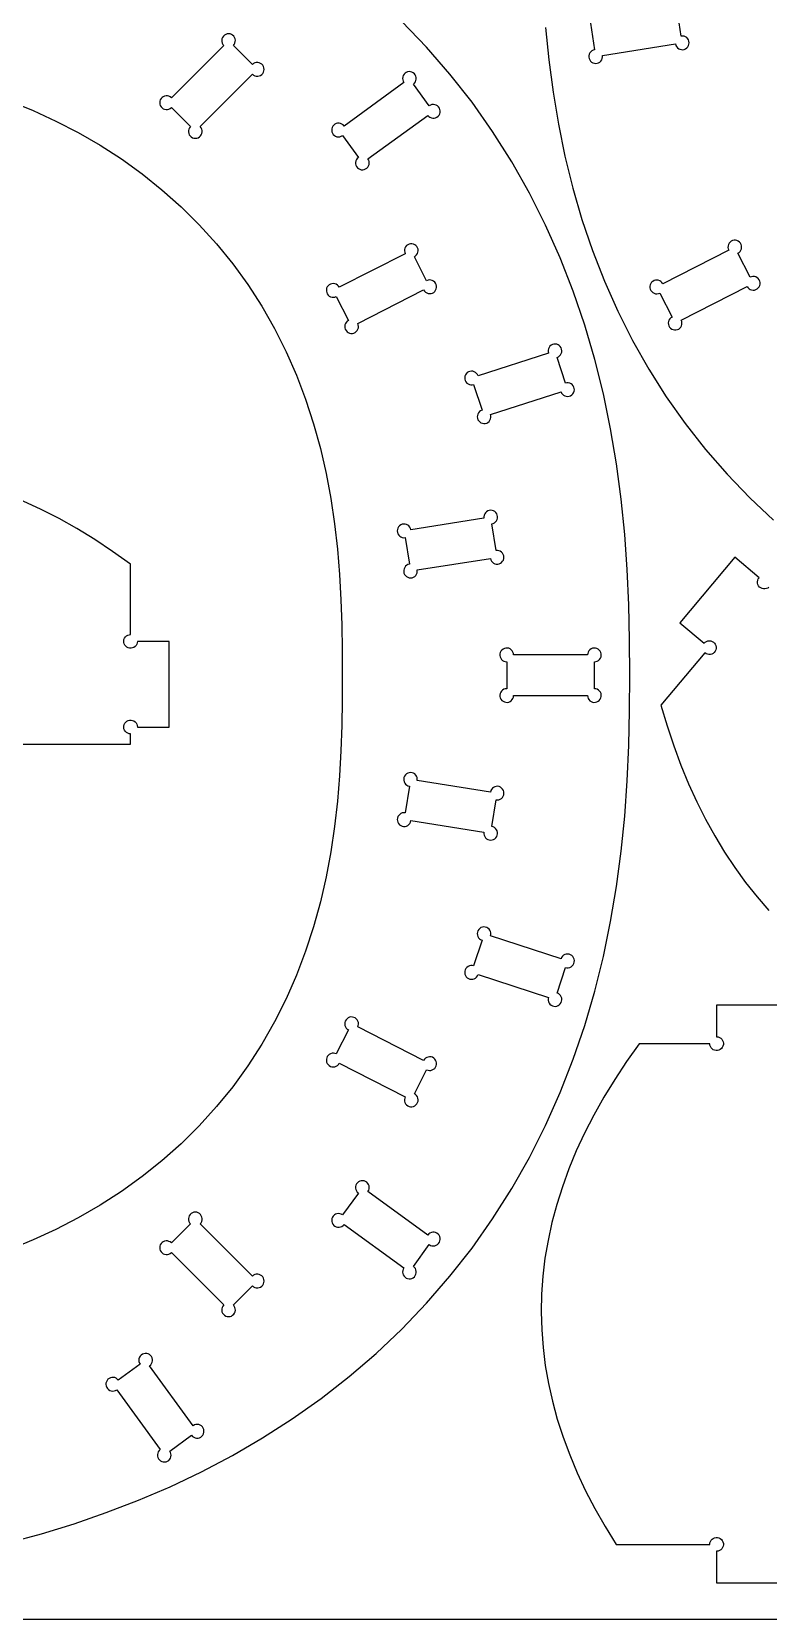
# Model space of a CAD drawing. Extents: x 0 to 2440, y -1470 to 1220.
# Drawn here: x 679 to 1023, y 0 to 742 of the extents above; entities that cross this region are included whole.
import ezdxf

# ---------------------------------------------------------------- set-up
doc = ezdxf.new("R2010")
doc.units = 0
doc.layers.add('CUT', color=1, linetype='Continuous')
doc.layers.add('REFERENCE-SHEET', color=8, linetype='Continuous')

msp = doc.modelspace()

# ---------------------------------------------------------------- linework, layer by layer
at = {"layer": 'CUT'}
for points in [[(940.01, 745.93), (941.98, 733.48), (941.32, 733.3), (940.72, 732.99), (940.19, 732.55), (939.77, 732.01), (939.47, 731.4), (939.31, 730.73), (939.3, 730.05), (939.43, 729.38), (939.7, 728.75), (940.1, 728.19), (940.6, 727.73), (941.2, 727.39), (941.85, 727.19), (942.53, 727.12), (943.21, 727.21), (943.85, 727.43), (944.44, 727.79), (944.93, 728.26), (945.31, 728.83), (945.57, 729.46), (945.68, 730.14), (945.64, 730.82), (979.82, 736.24), (980, 735.58), (980.31, 734.97), (980.75, 734.44), (981.29, 734.02), (981.9, 733.72), (982.57, 733.56), (983.25, 733.55), (983.92, 733.68), (984.55, 733.95), (985.11, 734.35), (985.57, 734.86), (985.91, 735.45), (986.11, 736.1), (986.18, 736.78), (986.1, 737.46), (985.87, 738.11), (985.51, 738.69), (985.04, 739.18), (984.47, 739.57), (983.84, 739.82), (983.16, 739.93), (982.48, 739.9), (980.51, 752.34)], [(668.19, 35.82), (683.4, 39.96), (698.57, 44.61), (713.66, 49.82), (728.65, 55.59), (743.5, 61.96), (758.16, 68.94), (772.6, 76.54), (786.77, 84.78), (800.62, 93.67), (814.1, 103.2), (827.17, 113.38), (839.77, 124.19), (851.86, 135.63), (863.4, 147.67), (874.35, 160.29), (884.66, 173.45), (894.31, 187.12), (903.27, 201.27), (911.53, 215.85), (919.07, 230.81), (925.88, 246.11), (931.98, 261.7), (937.37, 277.53), (942.07, 293.57), (946.09, 309.76), (949.46, 326.07), (952.22, 342.46), (954.41, 358.91), (956.06, 375.38), (957.22, 391.85), (957.95, 408.32), (958.31, 424.77), (958.4, 441.2), (958.31, 457.63), (957.95, 474.08), (957.22, 490.55), (956.06, 507.02), (954.41, 523.49), (952.22, 539.94), (949.46, 556.33), (946.09, 572.64), (942.07, 588.83), (937.37, 604.87), (931.98, 620.7), (925.88, 636.29), (919.07, 651.59), (911.53, 666.55), (903.27, 681.13), (894.31, 695.28), (884.66, 708.95), (874.35, 722.11), (863.4, 734.73), (851.86, 746.77)], [(919.08, 743.89), (920.56, 728.8), (922.53, 713.72), (925.03, 698.69), (928.1, 683.74), (931.76, 668.89), (936.04, 654.19), (940.96, 639.67), (946.54, 625.37), (952.78, 611.34), (959.69, 597.63), (967.27, 584.27), (975.49, 571.31), (984.35, 558.78), (993.82, 546.73), (1003.88, 535.19), (1014.49, 524.18), (1025.6, 513.73)], [(668.69, 709.52), (679.44, 705.11), (690.06, 700.21), (700.5, 694.81), (710.73, 688.9), (720.7, 682.48), (730.37, 675.54), (739.7, 668.1), (748.64, 660.15), (757.16, 651.72), (765.22, 642.83), (772.79, 633.5), (779.84, 623.75), (786.36, 613.63), (792.33, 603.17), (797.73, 592.41), (802.57, 581.39), (806.85, 570.15), (810.59, 558.72), (813.79, 547.15), (816.48, 535.48), (818.69, 523.72), (820.44, 511.93), (821.78, 500.11), (822.75, 488.29), (823.38, 476.48), (823.74, 464.7), (823.88, 452.94), (823.9, 441.2), (823.88, 429.46), (823.74, 417.7), (823.38, 405.92), (822.75, 394.11), (821.78, 382.29), (820.44, 370.47), (818.69, 358.68), (816.48, 346.92), (813.79, 335.25), (810.59, 323.68), (806.85, 312.25), (802.57, 301.01), (797.73, 289.99), (792.33, 279.23), (786.36, 268.77), (779.84, 258.65), (772.79, 248.9), (765.22, 239.57), (757.16, 230.68), (748.64, 222.25), (739.7, 214.3), (730.37, 206.86), (720.7, 199.92), (710.73, 193.5), (700.5, 187.59), (690.06, 182.19), (679.44, 177.29), (668.69, 172.88)], [(491, 409), (725, 409), (725, 413.8), (724.32, 413.87), (723.67, 414.09), (723.08, 414.44), (722.58, 414.9), (722.19, 415.47), (721.93, 416.1), (721.81, 416.77), (721.83, 417.46), (722, 418.12), (722.31, 418.73), (722.74, 419.26), (723.27, 419.69), (723.88, 420), (724.54, 420.17), (725.23, 420.19), (725.9, 420.07), (726.53, 419.81), (727.1, 419.42), (727.56, 418.92), (727.91, 418.33), (728.13, 417.68), (728.2, 417), (743, 417), (743, 457), (728.2, 457), (728.13, 456.32), (727.91, 455.67), (727.56, 455.08), (727.1, 454.58), (726.53, 454.19), (725.9, 453.93), (725.23, 453.81), (724.54, 453.83), (723.88, 454), (723.27, 454.31), (722.74, 454.74), (722.31, 455.27), (722, 455.88), (721.83, 456.54), (721.81, 457.23), (721.93, 457.9), (722.19, 458.53), (722.58, 459.1), (723.08, 459.56), (723.67, 459.91), (724.32, 460.13), (725, 460.2), (725, 493.17), (716.64, 499.1), (708.29, 504.61), (699.93, 509.72), (691.57, 514.42), (683.21, 518.71), (674.86, 522.58)], [(1023.46, 482.35), (1022.91, 481.95), (1022.28, 481.68), (1021.61, 481.54), (1020.92, 481.56), (1020.26, 481.72), (1019.64, 482.01), (1019.1, 482.43), (1018.66, 482.96), (1018.35, 483.57), (1018.17, 484.23), (1018.13, 484.91), (1018.24, 485.58), (1018.5, 486.22), (1018.88, 486.79), (1007.54, 496.3), (981.83, 465.66), (993.16, 456.15), (993.66, 456.62), (994.24, 456.98), (994.89, 457.21), (995.57, 457.29), (996.25, 457.23), (996.9, 457.02), (997.49, 456.68), (998, 456.22), (998.4, 455.67), (998.67, 455.04), (998.8, 454.37), (998.79, 453.68), (998.63, 453.02), (998.34, 452.4), (997.91, 451.86), (997.39, 451.43), (996.78, 451.11), (996.12, 450.93), (995.44, 450.89), (994.76, 451.01), (994.13, 451.26), (993.56, 451.64), (973, 427.14), (975.85, 417.54), (978.95, 408.23), (982.3, 399.22), (985.89, 390.5), (989.73, 382.07), (993.81, 373.93), (998.14, 366.09), (1002.71, 358.54), (1007.53, 351.28), (1012.6, 344.31), (1017.91, 337.64), (1023.47, 331.26)], [(1039, 287), (999, 287), (999, 272.2), (999.68, 272.13), (1000.33, 271.91), (1000.92, 271.56), (1001.42, 271.1), (1001.81, 270.53), (1002.07, 269.9), (1002.19, 269.23), (1002.17, 268.54), (1002, 267.88), (1001.69, 267.27), (1001.26, 266.74), (1000.73, 266.31), (1000.12, 266), (999.46, 265.83), (998.77, 265.81), (998.1, 265.93), (997.47, 266.19), (996.9, 266.58), (996.44, 267.08), (996.09, 267.67), (995.87, 268.32), (995.8, 269), (962.83, 269), (956.9, 260.64), (951.39, 252.29), (946.28, 243.93), (941.58, 235.57), (937.29, 227.21), (933.42, 218.86), (929.95, 210.5), (926.89, 202.14), (924.25, 193.79), (922.01, 185.43), (920.19, 177.07), (918.78, 168.71), (917.77, 160.36), (917.18, 152), (917, 143.64), (917.23, 135.29), (917.87, 126.93), (918.92, 118.57), (920.38, 110.21), (922.25, 101.86), (924.53, 93.5), (927.22, 85.14), (930.33, 76.79), (933.84, 68.43), (937.76, 60.07), (942.1, 51.71), (946.84, 43.36), (952, 35), (995.8, 35), (995.87, 35.68), (996.09, 36.33), (996.44, 36.92), (996.9, 37.42), (997.47, 37.81), (998.1, 38.07), (998.77, 38.19), (999.46, 38.17), (1000.12, 38), (1000.73, 37.69), (1001.26, 37.26), (1001.69, 36.73), (1002, 36.12), (1002.17, 35.46), (1002.19, 34.77), (1002.07, 34.1), (1001.81, 33.47), (1001.42, 32.9), (1000.92, 32.44), (1000.33, 32.09), (999.68, 31.87), (999, 31.8), (999, 17), (1039, 17)]]:
    msp.add_lwpolyline(points, dxfattribs=at)
for points in [[(753.01, 697.6), (752.58, 697.07), (752.28, 696.46), (752.11, 695.79), (752.08, 695.11), (752.2, 694.44), (752.47, 693.81), (752.86, 693.24), (753.36, 692.78), (753.95, 692.43), (754.59, 692.21), (755.27, 692.14), (755.95, 692.21), (756.6, 692.43), (757.19, 692.78), (757.69, 693.24), (758.08, 693.81), (758.34, 694.44), (758.47, 695.11), (758.44, 695.79), (758.27, 696.46), (757.97, 697.07), (757.54, 697.6), (782, 722.07), (782.54, 721.64), (783.15, 721.33), (783.81, 721.16), (784.49, 721.14), (785.17, 721.26), (785.8, 721.52), (786.36, 721.91), (786.83, 722.41), (787.18, 723), (787.39, 723.65), (787.47, 724.33), (787.39, 725.01), (787.18, 725.66), (786.83, 726.25), (786.36, 726.75), (785.8, 727.14), (785.17, 727.4), (784.49, 727.52), (783.81, 727.5), (783.15, 727.33), (782.54, 727.02), (782, 726.59), (773.09, 735.5), (773.52, 736.04), (773.83, 736.65), (774, 737.31), (774.02, 737.99), (773.9, 738.67), (773.64, 739.3), (773.25, 739.86), (772.75, 740.33), (772.16, 740.68), (771.51, 740.89), (770.83, 740.97), (770.15, 740.89), (769.5, 740.68), (768.91, 740.33), (768.41, 739.86), (768.02, 739.3), (767.76, 738.67), (767.64, 737.99), (767.66, 737.31), (767.83, 736.65), (768.14, 736.04), (768.57, 735.5), (744.1, 711.04), (743.57, 711.47), (742.96, 711.77), (742.29, 711.94), (741.61, 711.97), (740.94, 711.84), (740.31, 711.58), (739.74, 711.19), (739.28, 710.69), (738.93, 710.1), (738.71, 709.45), (738.64, 708.77), (738.71, 708.09), (738.93, 707.45), (739.28, 706.86), (739.74, 706.36), (740.31, 705.97), (740.94, 705.7), (741.61, 705.58), (742.29, 705.61), (742.96, 705.78), (743.57, 706.08), (744.1, 706.51)], [(831.53, 683.22), (831.02, 682.76), (830.62, 682.2), (830.35, 681.58), (830.22, 680.9), (830.24, 680.22), (830.4, 679.56), (830.69, 678.94), (831.12, 678.4), (831.64, 677.96), (832.25, 677.65), (832.91, 677.47), (833.59, 677.44), (834.27, 677.55), (834.9, 677.8), (835.47, 678.18), (835.94, 678.68), (836.3, 679.26), (836.53, 679.91), (836.61, 680.59), (836.55, 681.27), (836.34, 681.92), (836, 682.51), (863.99, 702.85), (864.45, 702.34), (865.01, 701.94), (865.64, 701.67), (866.31, 701.54), (866.99, 701.56), (867.66, 701.72), (868.27, 702.01), (868.81, 702.44), (869.25, 702.96), (869.56, 703.57), (869.74, 704.23), (869.78, 704.91), (869.66, 705.59), (869.41, 706.22), (869.03, 706.79), (868.53, 707.26), (867.95, 707.62), (867.31, 707.85), (866.63, 707.93), (865.94, 707.87), (865.29, 707.66), (864.7, 707.32), (857.29, 717.51), (857.8, 717.97), (858.2, 718.53), (858.47, 719.16), (858.6, 719.83), (858.59, 720.51), (858.43, 721.18), (858.13, 721.79), (857.71, 722.33), (857.18, 722.77), (856.57, 723.08), (855.91, 723.26), (855.23, 723.3), (854.55, 723.18), (853.92, 722.93), (853.35, 722.55), (852.88, 722.06), (852.52, 721.47), (852.3, 720.83), (852.21, 720.15), (852.28, 719.47), (852.48, 718.81), (852.82, 718.22), (824.83, 697.88), (824.37, 698.39), (823.82, 698.79), (823.19, 699.06), (822.52, 699.19), (821.83, 699.18), (821.17, 699.02), (820.55, 698.72), (820.01, 698.3), (819.58, 697.77), (819.26, 697.16), (819.08, 696.5), (819.05, 695.82), (819.16, 695.14), (819.41, 694.51), (819.79, 693.94), (820.29, 693.47), (820.87, 693.11), (821.52, 692.89), (822.2, 692.8), (822.88, 692.87), (823.53, 693.07), (824.12, 693.41)], [(826.92, 606.97), (826.34, 606.6), (825.86, 606.11), (825.5, 605.53), (825.26, 604.89), (825.17, 604.21), (825.23, 603.53), (825.42, 602.87), (825.75, 602.27), (826.21, 601.76), (826.76, 601.35), (827.38, 601.07), (828.05, 600.93), (828.73, 600.94), (829.4, 601.09), (830.02, 601.38), (830.57, 601.79), (831.01, 602.31), (831.34, 602.91), (831.52, 603.57), (831.57, 604.25), (831.46, 604.93), (831.22, 605.57), (862.05, 621.28), (862.42, 620.71), (862.91, 620.23), (863.49, 619.86), (864.13, 619.63), (864.81, 619.53), (865.49, 619.59), (866.15, 619.78), (866.75, 620.12), (867.26, 620.57), (867.66, 621.12), (867.94, 621.74), (868.09, 622.41), (868.08, 623.1), (867.93, 623.76), (867.64, 624.38), (867.23, 624.93), (866.71, 625.37), (866.1, 625.7), (865.45, 625.88), (864.76, 625.93), (864.09, 625.83), (863.45, 625.58), (857.73, 636.81), (858.3, 637.18), (858.78, 637.67), (859.15, 638.25), (859.38, 638.89), (859.47, 639.57), (859.42, 640.25), (859.22, 640.91), (858.89, 641.5), (858.44, 642.02), (857.89, 642.42), (857.26, 642.7), (856.59, 642.84), (855.91, 642.84), (855.24, 642.69), (854.62, 642.4), (854.08, 641.99), (853.63, 641.47), (853.31, 640.86), (853.12, 640.21), (853.08, 639.52), (853.18, 638.85), (853.42, 638.21), (822.6, 622.5), (822.22, 623.07), (821.73, 623.55), (821.16, 623.92), (820.51, 624.15), (819.84, 624.25), (819.15, 624.19), (818.5, 623.99), (817.9, 623.66), (817.39, 623.21), (816.98, 622.66), (816.7, 622.04), (816.56, 621.37), (816.57, 620.68), (816.72, 620.01), (817, 619.39), (817.42, 618.85), (817.94, 618.41), (818.54, 618.08), (819.2, 617.89), (819.88, 617.85), (820.56, 617.95), (821.2, 618.2)], [(1008.98, 638.43), (1009.56, 638.8), (1010.04, 639.29), (1010.4, 639.87), (1010.64, 640.51), (1010.73, 641.19), (1010.67, 641.87), (1010.48, 642.53), (1010.15, 643.13), (1009.69, 643.64), (1009.14, 644.05), (1008.52, 644.33), (1007.85, 644.47), (1007.17, 644.46), (1006.5, 644.31), (1005.88, 644.02), (1005.33, 643.61), (1004.89, 643.09), (1004.56, 642.49), (1004.38, 641.83), (1004.33, 641.15), (1004.44, 640.47), (1004.68, 639.83), (973.85, 624.12), (973.48, 624.69), (972.99, 625.17), (972.41, 625.54), (971.77, 625.77), (971.09, 625.87), (970.41, 625.81), (969.75, 625.62), (969.15, 625.28), (968.64, 624.83), (968.24, 624.28), (967.96, 623.66), (967.81, 622.99), (967.82, 622.3), (967.97, 621.64), (968.26, 621.02), (968.67, 620.47), (969.19, 620.03), (969.8, 619.7), (970.45, 619.52), (971.14, 619.47), (971.81, 619.57), (972.45, 619.82), (978.17, 608.59), (977.6, 608.22), (977.12, 607.73), (976.75, 607.15), (976.52, 606.51), (976.43, 605.83), (976.48, 605.15), (976.68, 604.49), (977.01, 603.9), (977.46, 603.38), (978.01, 602.98), (978.64, 602.7), (979.31, 602.56), (979.99, 602.56), (980.66, 602.71), (981.28, 603), (981.82, 603.41), (982.27, 603.93), (982.59, 604.54), (982.78, 605.19), (982.82, 605.88), (982.72, 606.55), (982.48, 607.19), (1013.3, 622.9), (1013.68, 622.33), (1014.17, 621.85), (1014.74, 621.48), (1015.39, 621.25), (1016.06, 621.15), (1016.75, 621.21), (1017.4, 621.41), (1018, 621.74), (1018.51, 622.19), (1018.92, 622.74), (1019.2, 623.36), (1019.34, 624.03), (1019.33, 624.72), (1019.18, 625.39), (1018.9, 626.01), (1018.48, 626.55), (1017.96, 626.99), (1017.36, 627.32), (1016.7, 627.51), (1016.02, 627.55), (1015.34, 627.45), (1014.7, 627.2)], [(889.33, 565.07), (888.7, 564.79), (888.15, 564.39), (887.7, 563.87), (887.37, 563.27), (887.17, 562.62), (887.12, 561.94), (887.21, 561.26), (887.45, 560.62), (887.81, 560.04), (888.29, 559.55), (888.86, 559.18), (889.5, 558.93), (890.18, 558.83), (890.86, 558.88), (891.52, 559.06), (892.12, 559.39), (892.64, 559.83), (893.06, 560.38), (893.35, 561), (893.5, 561.66), (893.5, 562.35), (893.36, 563.02), (926.27, 573.71), (926.55, 573.09), (926.95, 572.54), (927.47, 572.08), (928.06, 571.75), (928.72, 571.55), (929.4, 571.5), (930.08, 571.59), (930.72, 571.83), (931.3, 572.19), (931.79, 572.67), (932.16, 573.25), (932.41, 573.89), (932.51, 574.56), (932.46, 575.24), (932.28, 575.9), (931.95, 576.51), (931.51, 577.03), (930.96, 577.44), (930.34, 577.73), (929.67, 577.88), (928.99, 577.88), (928.32, 577.74), (924.43, 589.73), (925.05, 590.01), (925.6, 590.41), (926.05, 590.93), (926.39, 591.52), (926.58, 592.18), (926.64, 592.86), (926.54, 593.54), (926.31, 594.18), (925.94, 594.76), (925.46, 595.25), (924.89, 595.62), (924.25, 595.86), (923.58, 595.97), (922.89, 595.92), (922.24, 595.73), (921.63, 595.41), (921.11, 594.97), (920.7, 594.42), (920.41, 593.8), (920.26, 593.13), (920.25, 592.45), (920.4, 591.78), (887.49, 581.09), (887.21, 581.71), (886.8, 582.26), (886.29, 582.71), (885.69, 583.05), (885.04, 583.24), (884.35, 583.3), (883.68, 583.21), (883.03, 582.97), (882.46, 582.61), (881.97, 582.12), (881.59, 581.55), (881.35, 580.91), (881.25, 580.24), (881.29, 579.55), (881.48, 578.9), (881.8, 578.29), (882.25, 577.77), (882.79, 577.36), (883.41, 577.07), (884.08, 576.92), (884.76, 576.92), (885.43, 577.06)], [(855.39, 493.06), (854.73, 492.88), (854.13, 492.56), (853.6, 492.13), (853.18, 491.59), (852.88, 490.97), (852.72, 490.31), (852.71, 489.62), (852.84, 488.95), (853.11, 488.32), (853.51, 487.77), (854.01, 487.31), (854.61, 486.97), (855.26, 486.76), (855.94, 486.7), (856.62, 486.78), (857.26, 487.01), (857.85, 487.36), (858.34, 487.84), (858.72, 488.4), (858.98, 489.04), (859.09, 489.72), (859.05, 490.4), (893.23, 495.81), (893.41, 495.15), (893.72, 494.54), (894.16, 494.02), (894.7, 493.6), (895.31, 493.3), (895.98, 493.14), (896.66, 493.12), (897.33, 493.25), (897.96, 493.53), (898.52, 493.92), (898.98, 494.43), (899.32, 495.02), (899.53, 495.68), (899.59, 496.36), (899.51, 497.04), (899.28, 497.68), (898.92, 498.27), (898.45, 498.76), (897.88, 499.14), (897.25, 499.39), (896.57, 499.51), (895.89, 499.47), (893.92, 511.92), (894.58, 512.1), (895.18, 512.41), (895.71, 512.85), (896.13, 513.39), (896.43, 514), (896.59, 514.67), (896.6, 515.35), (896.47, 516.02), (896.2, 516.65), (895.8, 517.21), (895.3, 517.67), (894.7, 518.01), (894.05, 518.21), (893.37, 518.28), (892.69, 518.19), (892.05, 517.97), (891.46, 517.61), (890.97, 517.14), (890.59, 516.57), (890.33, 515.94), (890.22, 515.26), (890.26, 514.58), (856.08, 509.16), (855.9, 509.82), (855.59, 510.43), (855.15, 510.96), (854.61, 511.38), (854, 511.68), (853.33, 511.84), (852.65, 511.85), (851.98, 511.72), (851.35, 511.45), (850.79, 511.05), (850.33, 510.54), (849.99, 509.95), (849.79, 509.3), (849.72, 508.62), (849.8, 507.94), (850.03, 507.29), (850.39, 506.71), (850.86, 506.22), (851.43, 505.83), (852.06, 505.58), (852.74, 505.47), (853.42, 505.5)], [(900.9, 434.9), (900.22, 434.83), (899.57, 434.61), (898.98, 434.26), (898.48, 433.8), (898.09, 433.23), (897.83, 432.6), (897.71, 431.93), (897.73, 431.24), (897.9, 430.58), (898.21, 429.97), (898.64, 429.44), (899.17, 429.01), (899.78, 428.7), (900.44, 428.53), (901.13, 428.51), (901.8, 428.63), (902.43, 428.89), (903, 429.28), (903.46, 429.78), (903.81, 430.37), (904.03, 431.02), (904.1, 431.7), (938.7, 431.7), (938.77, 431.02), (938.99, 430.37), (939.34, 429.78), (939.8, 429.28), (940.37, 428.89), (941, 428.63), (941.67, 428.51), (942.36, 428.53), (943.02, 428.7), (943.63, 429.01), (944.16, 429.44), (944.59, 429.97), (944.9, 430.58), (945.07, 431.24), (945.09, 431.93), (944.97, 432.6), (944.71, 433.23), (944.32, 433.8), (943.82, 434.26), (943.23, 434.61), (942.58, 434.83), (941.9, 434.9), (941.9, 447.5), (942.58, 447.57), (943.23, 447.79), (943.82, 448.14), (944.32, 448.6), (944.71, 449.17), (944.97, 449.8), (945.09, 450.47), (945.07, 451.16), (944.9, 451.82), (944.59, 452.43), (944.16, 452.96), (943.63, 453.39), (943.02, 453.7), (942.36, 453.87), (941.67, 453.89), (941, 453.77), (940.37, 453.51), (939.8, 453.12), (939.34, 452.62), (938.99, 452.03), (938.77, 451.38), (938.7, 450.7), (904.1, 450.7), (904.03, 451.38), (903.81, 452.03), (903.46, 452.62), (903, 453.12), (902.43, 453.51), (901.8, 453.77), (901.13, 453.89), (900.44, 453.87), (899.78, 453.7), (899.17, 453.39), (898.64, 452.96), (898.21, 452.43), (897.9, 451.82), (897.73, 451.16), (897.71, 450.47), (897.83, 449.8), (898.09, 449.17), (898.48, 448.6), (898.98, 448.14), (899.57, 447.79), (900.22, 447.57), (900.9, 447.5)], [(853.42, 376.9), (852.74, 376.93), (852.06, 376.82), (851.43, 376.57), (850.86, 376.18), (850.39, 375.69), (850.03, 375.11), (849.8, 374.46), (849.72, 373.78), (849.79, 373.1), (849.99, 372.45), (850.33, 371.86), (850.79, 371.35), (851.35, 370.95), (851.98, 370.68), (852.65, 370.55), (853.33, 370.56), (854, 370.72), (854.61, 371.02), (855.15, 371.44), (855.59, 371.97), (855.9, 372.58), (856.08, 373.24), (890.26, 367.82), (890.22, 367.14), (890.33, 366.46), (890.59, 365.83), (890.97, 365.26), (891.46, 364.79), (892.05, 364.43), (892.69, 364.21), (893.37, 364.12), (894.05, 364.19), (894.7, 364.39), (895.3, 364.73), (895.8, 365.19), (896.2, 365.75), (896.47, 366.38), (896.6, 367.05), (896.59, 367.73), (896.43, 368.4), (896.13, 369.01), (895.71, 369.55), (895.18, 369.99), (894.58, 370.3), (893.92, 370.48), (895.89, 382.93), (896.57, 382.89), (897.25, 383.01), (897.88, 383.26), (898.45, 383.64), (898.92, 384.13), (899.28, 384.72), (899.51, 385.36), (899.59, 386.04), (899.53, 386.72), (899.32, 387.38), (898.98, 387.97), (898.52, 388.48), (897.96, 388.87), (897.33, 389.15), (896.66, 389.28), (895.98, 389.26), (895.31, 389.1), (894.7, 388.8), (894.16, 388.38), (893.72, 387.86), (893.41, 387.25), (893.23, 386.59), (859.05, 392), (859.09, 392.68), (858.98, 393.36), (858.72, 394), (858.34, 394.56), (857.85, 395.04), (857.26, 395.39), (856.62, 395.62), (855.94, 395.7), (855.26, 395.64), (854.61, 395.43), (854.01, 395.09), (853.51, 394.63), (853.11, 394.08), (852.84, 393.45), (852.71, 392.78), (852.72, 392.09), (852.88, 391.43), (853.18, 390.81), (853.6, 390.27), (854.13, 389.84), (854.73, 389.52), (855.39, 389.34)], [(885.43, 305.34), (884.76, 305.48), (884.08, 305.48), (883.41, 305.33), (882.79, 305.04), (882.25, 304.63), (881.8, 304.11), (881.48, 303.5), (881.29, 302.85), (881.25, 302.16), (881.35, 301.49), (881.59, 300.85), (881.97, 300.28), (882.46, 299.79), (883.03, 299.43), (883.68, 299.19), (884.35, 299.1), (885.04, 299.16), (885.69, 299.35), (886.29, 299.69), (886.8, 300.14), (887.21, 300.69), (887.49, 301.31), (920.4, 290.62), (920.25, 289.95), (920.26, 289.27), (920.41, 288.6), (920.7, 287.98), (921.11, 287.43), (921.63, 286.99), (922.24, 286.67), (922.89, 286.48), (923.58, 286.43), (924.25, 286.54), (924.89, 286.78), (925.46, 287.15), (925.94, 287.64), (926.31, 288.22), (926.54, 288.86), (926.64, 289.54), (926.58, 290.22), (926.39, 290.88), (926.05, 291.47), (925.6, 291.99), (925.05, 292.39), (924.43, 292.67), (928.32, 304.66), (928.99, 304.52), (929.67, 304.52), (930.34, 304.67), (930.96, 304.96), (931.51, 305.37), (931.95, 305.89), (932.28, 306.5), (932.46, 307.16), (932.51, 307.84), (932.41, 308.51), (932.16, 309.15), (931.79, 309.73), (931.3, 310.21), (930.72, 310.57), (930.08, 310.81), (929.4, 310.9), (928.72, 310.85), (928.06, 310.65), (927.47, 310.32), (926.95, 309.86), (926.55, 309.31), (926.27, 308.69), (893.36, 319.38), (893.5, 320.05), (893.5, 320.74), (893.35, 321.4), (893.06, 322.02), (892.64, 322.57), (892.12, 323.01), (891.52, 323.34), (890.86, 323.52), (890.18, 323.57), (889.5, 323.47), (888.86, 323.22), (888.29, 322.85), (887.81, 322.36), (887.45, 321.78), (887.21, 321.14), (887.12, 320.46), (887.17, 319.78), (887.37, 319.13), (887.7, 318.53), (888.15, 318.01), (888.7, 317.61), (889.33, 317.33)], [(821.2, 264.2), (820.56, 264.45), (819.88, 264.55), (819.2, 264.51), (818.54, 264.32), (817.94, 263.99), (817.42, 263.55), (817, 263.01), (816.72, 262.39), (816.57, 261.72), (816.56, 261.03), (816.7, 260.36), (816.98, 259.74), (817.39, 259.19), (817.9, 258.74), (818.5, 258.41), (819.15, 258.21), (819.84, 258.15), (820.51, 258.25), (821.16, 258.48), (821.73, 258.85), (822.22, 259.33), (822.6, 259.9), (853.42, 244.19), (853.18, 243.55), (853.08, 242.88), (853.12, 242.19), (853.31, 241.54), (853.63, 240.93), (854.08, 240.41), (854.62, 240), (855.24, 239.71), (855.91, 239.56), (856.59, 239.56), (857.26, 239.7), (857.89, 239.98), (858.44, 240.38), (858.89, 240.9), (859.22, 241.49), (859.42, 242.15), (859.47, 242.83), (859.38, 243.51), (859.15, 244.15), (858.78, 244.73), (858.3, 245.22), (857.73, 245.59), (863.45, 256.82), (864.09, 256.57), (864.76, 256.47), (865.45, 256.52), (866.1, 256.7), (866.71, 257.03), (867.23, 257.47), (867.64, 258.02), (867.93, 258.64), (868.08, 259.3), (868.09, 259.99), (867.94, 260.66), (867.66, 261.28), (867.26, 261.83), (866.75, 262.28), (866.15, 262.62), (865.49, 262.81), (864.81, 262.87), (864.13, 262.77), (863.49, 262.54), (862.91, 262.17), (862.42, 261.69), (862.05, 261.12), (831.22, 276.83), (831.46, 277.47), (831.57, 278.15), (831.52, 278.83), (831.34, 279.49), (831.01, 280.09), (830.57, 280.61), (830.02, 281.02), (829.4, 281.31), (828.73, 281.46), (828.05, 281.47), (827.38, 281.33), (826.76, 281.05), (826.21, 280.64), (825.75, 280.13), (825.42, 279.53), (825.23, 278.87), (825.17, 278.19), (825.26, 277.51), (825.5, 276.87), (825.86, 276.29), (826.34, 275.8), (826.92, 275.43)], [(824.12, 188.99), (823.53, 189.33), (822.88, 189.53), (822.2, 189.6), (821.52, 189.51), (820.87, 189.29), (820.29, 188.93), (819.79, 188.46), (819.41, 187.89), (819.16, 187.26), (819.05, 186.58), (819.08, 185.9), (819.26, 185.24), (819.58, 184.63), (820.01, 184.1), (820.55, 183.68), (821.17, 183.38), (821.83, 183.22), (822.52, 183.21), (823.19, 183.34), (823.82, 183.61), (824.37, 184.01), (824.83, 184.52), (852.82, 164.18), (852.48, 163.59), (852.28, 162.93), (852.21, 162.25), (852.3, 161.57), (852.52, 160.93), (852.88, 160.34), (853.35, 159.85), (853.92, 159.47), (854.55, 159.22), (855.23, 159.1), (855.91, 159.14), (856.57, 159.32), (857.18, 159.63), (857.71, 160.07), (858.13, 160.61), (858.43, 161.22), (858.59, 161.89), (858.6, 162.57), (858.47, 163.24), (858.2, 163.87), (857.8, 164.43), (857.29, 164.89), (864.7, 175.08), (865.29, 174.74), (865.94, 174.53), (866.63, 174.47), (867.31, 174.55), (867.95, 174.78), (868.53, 175.14), (869.03, 175.61), (869.41, 176.18), (869.66, 176.81), (869.78, 177.49), (869.74, 178.17), (869.56, 178.83), (869.25, 179.44), (868.81, 179.96), (868.27, 180.39), (867.66, 180.68), (866.99, 180.84), (866.31, 180.86), (865.64, 180.73), (865.01, 180.46), (864.45, 180.06), (863.99, 179.55), (836, 199.89), (836.34, 200.48), (836.55, 201.13), (836.61, 201.81), (836.53, 202.49), (836.3, 203.14), (835.94, 203.72), (835.47, 204.22), (834.9, 204.6), (834.27, 204.85), (833.59, 204.96), (832.91, 204.93), (832.25, 204.75), (831.64, 204.44), (831.12, 204), (830.69, 203.46), (830.4, 202.84), (830.24, 202.18), (830.22, 201.5), (830.35, 200.82), (830.62, 200.2), (831.02, 199.64), (831.53, 199.18)], [(744.1, 175.89), (743.57, 176.32), (742.96, 176.62), (742.29, 176.79), (741.61, 176.82), (740.94, 176.7), (740.31, 176.43), (739.74, 176.04), (739.28, 175.54), (738.93, 174.95), (738.71, 174.31), (738.64, 173.63), (738.71, 172.95), (738.93, 172.3), (739.28, 171.71), (739.74, 171.21), (740.31, 170.82), (740.94, 170.56), (741.61, 170.43), (742.29, 170.46), (742.96, 170.63), (743.57, 170.93), (744.1, 171.36), (768.57, 146.9), (768.14, 146.36), (767.83, 145.75), (767.66, 145.09), (767.64, 144.41), (767.76, 143.73), (768.02, 143.1), (768.41, 142.54), (768.91, 142.07), (769.5, 141.72), (770.15, 141.51), (770.83, 141.43), (771.51, 141.51), (772.16, 141.72), (772.75, 142.07), (773.25, 142.54), (773.64, 143.1), (773.9, 143.73), (774.02, 144.41), (774, 145.09), (773.83, 145.75), (773.52, 146.36), (773.09, 146.9), (782, 155.81), (782.54, 155.38), (783.15, 155.07), (783.81, 154.9), (784.49, 154.88), (785.17, 155), (785.8, 155.26), (786.36, 155.65), (786.83, 156.15), (787.18, 156.74), (787.39, 157.39), (787.47, 158.07), (787.39, 158.75), (787.18, 159.4), (786.83, 159.99), (786.36, 160.49), (785.8, 160.88), (785.17, 161.14), (784.49, 161.26), (783.81, 161.24), (783.15, 161.07), (782.54, 160.76), (782, 160.33), (757.54, 184.8), (757.97, 185.33), (758.27, 185.94), (758.44, 186.61), (758.47, 187.29), (758.34, 187.96), (758.08, 188.59), (757.69, 189.16), (757.19, 189.62), (756.6, 189.97), (755.95, 190.19), (755.27, 190.26), (754.59, 190.19), (753.95, 189.97), (753.36, 189.62), (752.86, 189.16), (752.47, 188.59), (752.2, 187.96), (752.08, 187.29), (752.11, 186.61), (752.28, 185.94), (752.58, 185.33), (753.01, 184.8)], [(719.27, 111.75), (718.81, 112.26), (718.25, 112.66), (717.63, 112.93), (716.95, 113.06), (716.27, 113.05), (715.61, 112.89), (714.99, 112.59), (714.45, 112.17), (714.01, 111.64), (713.7, 111.03), (713.52, 110.37), (713.49, 109.69), (713.6, 109.02), (713.85, 108.38), (714.23, 107.81), (714.73, 107.34), (715.31, 106.98), (715.96, 106.76), (716.64, 106.67), (717.32, 106.74), (717.97, 106.94), (718.56, 107.28), (738.9, 79.29), (738.39, 78.83), (737.99, 78.28), (737.72, 77.65), (737.59, 76.98), (737.61, 76.29), (737.77, 75.63), (738.06, 75.01), (738.49, 74.47), (739.01, 74.04), (739.62, 73.72), (740.28, 73.54), (740.96, 73.51), (741.64, 73.62), (742.27, 73.87), (742.84, 74.25), (743.31, 74.75), (743.67, 75.33), (743.9, 75.98), (743.98, 76.66), (743.92, 77.34), (743.71, 77.99), (743.37, 78.58), (753.56, 85.99), (754.02, 85.48), (754.58, 85.08), (755.21, 84.81), (755.88, 84.68), (756.56, 84.7), (757.23, 84.86), (757.84, 85.15), (758.38, 85.58), (758.82, 86.1), (759.13, 86.71), (759.31, 87.37), (759.35, 88.05), (759.23, 88.73), (758.98, 89.36), (758.6, 89.93), (758.11, 90.4), (757.52, 90.76), (756.88, 90.99), (756.2, 91.07), (755.52, 91.01), (754.86, 90.8), (754.27, 90.46), (733.93, 118.45), (734.44, 118.91), (734.84, 119.47), (735.11, 120.1), (735.24, 120.77), (735.23, 121.45), (735.07, 122.12), (734.77, 122.73), (734.35, 123.27), (733.82, 123.71), (733.21, 124.02), (732.55, 124.2), (731.87, 124.24), (731.19, 124.12), (730.56, 123.87), (729.99, 123.49), (729.52, 122.99), (729.16, 122.41), (728.94, 121.77), (728.85, 121.09), (728.92, 120.41), (729.12, 119.75), (729.46, 119.16)]]:
    msp.add_lwpolyline(points, close=True, dxfattribs=at)
at = {"layer": 'REFERENCE-SHEET'}
msp.add_lwpolyline([(0, 0), (2440, 0), (2440, 1220), (0, 1220)], close=True, dxfattribs=at)

doc.saveas('drawing.dxf')
